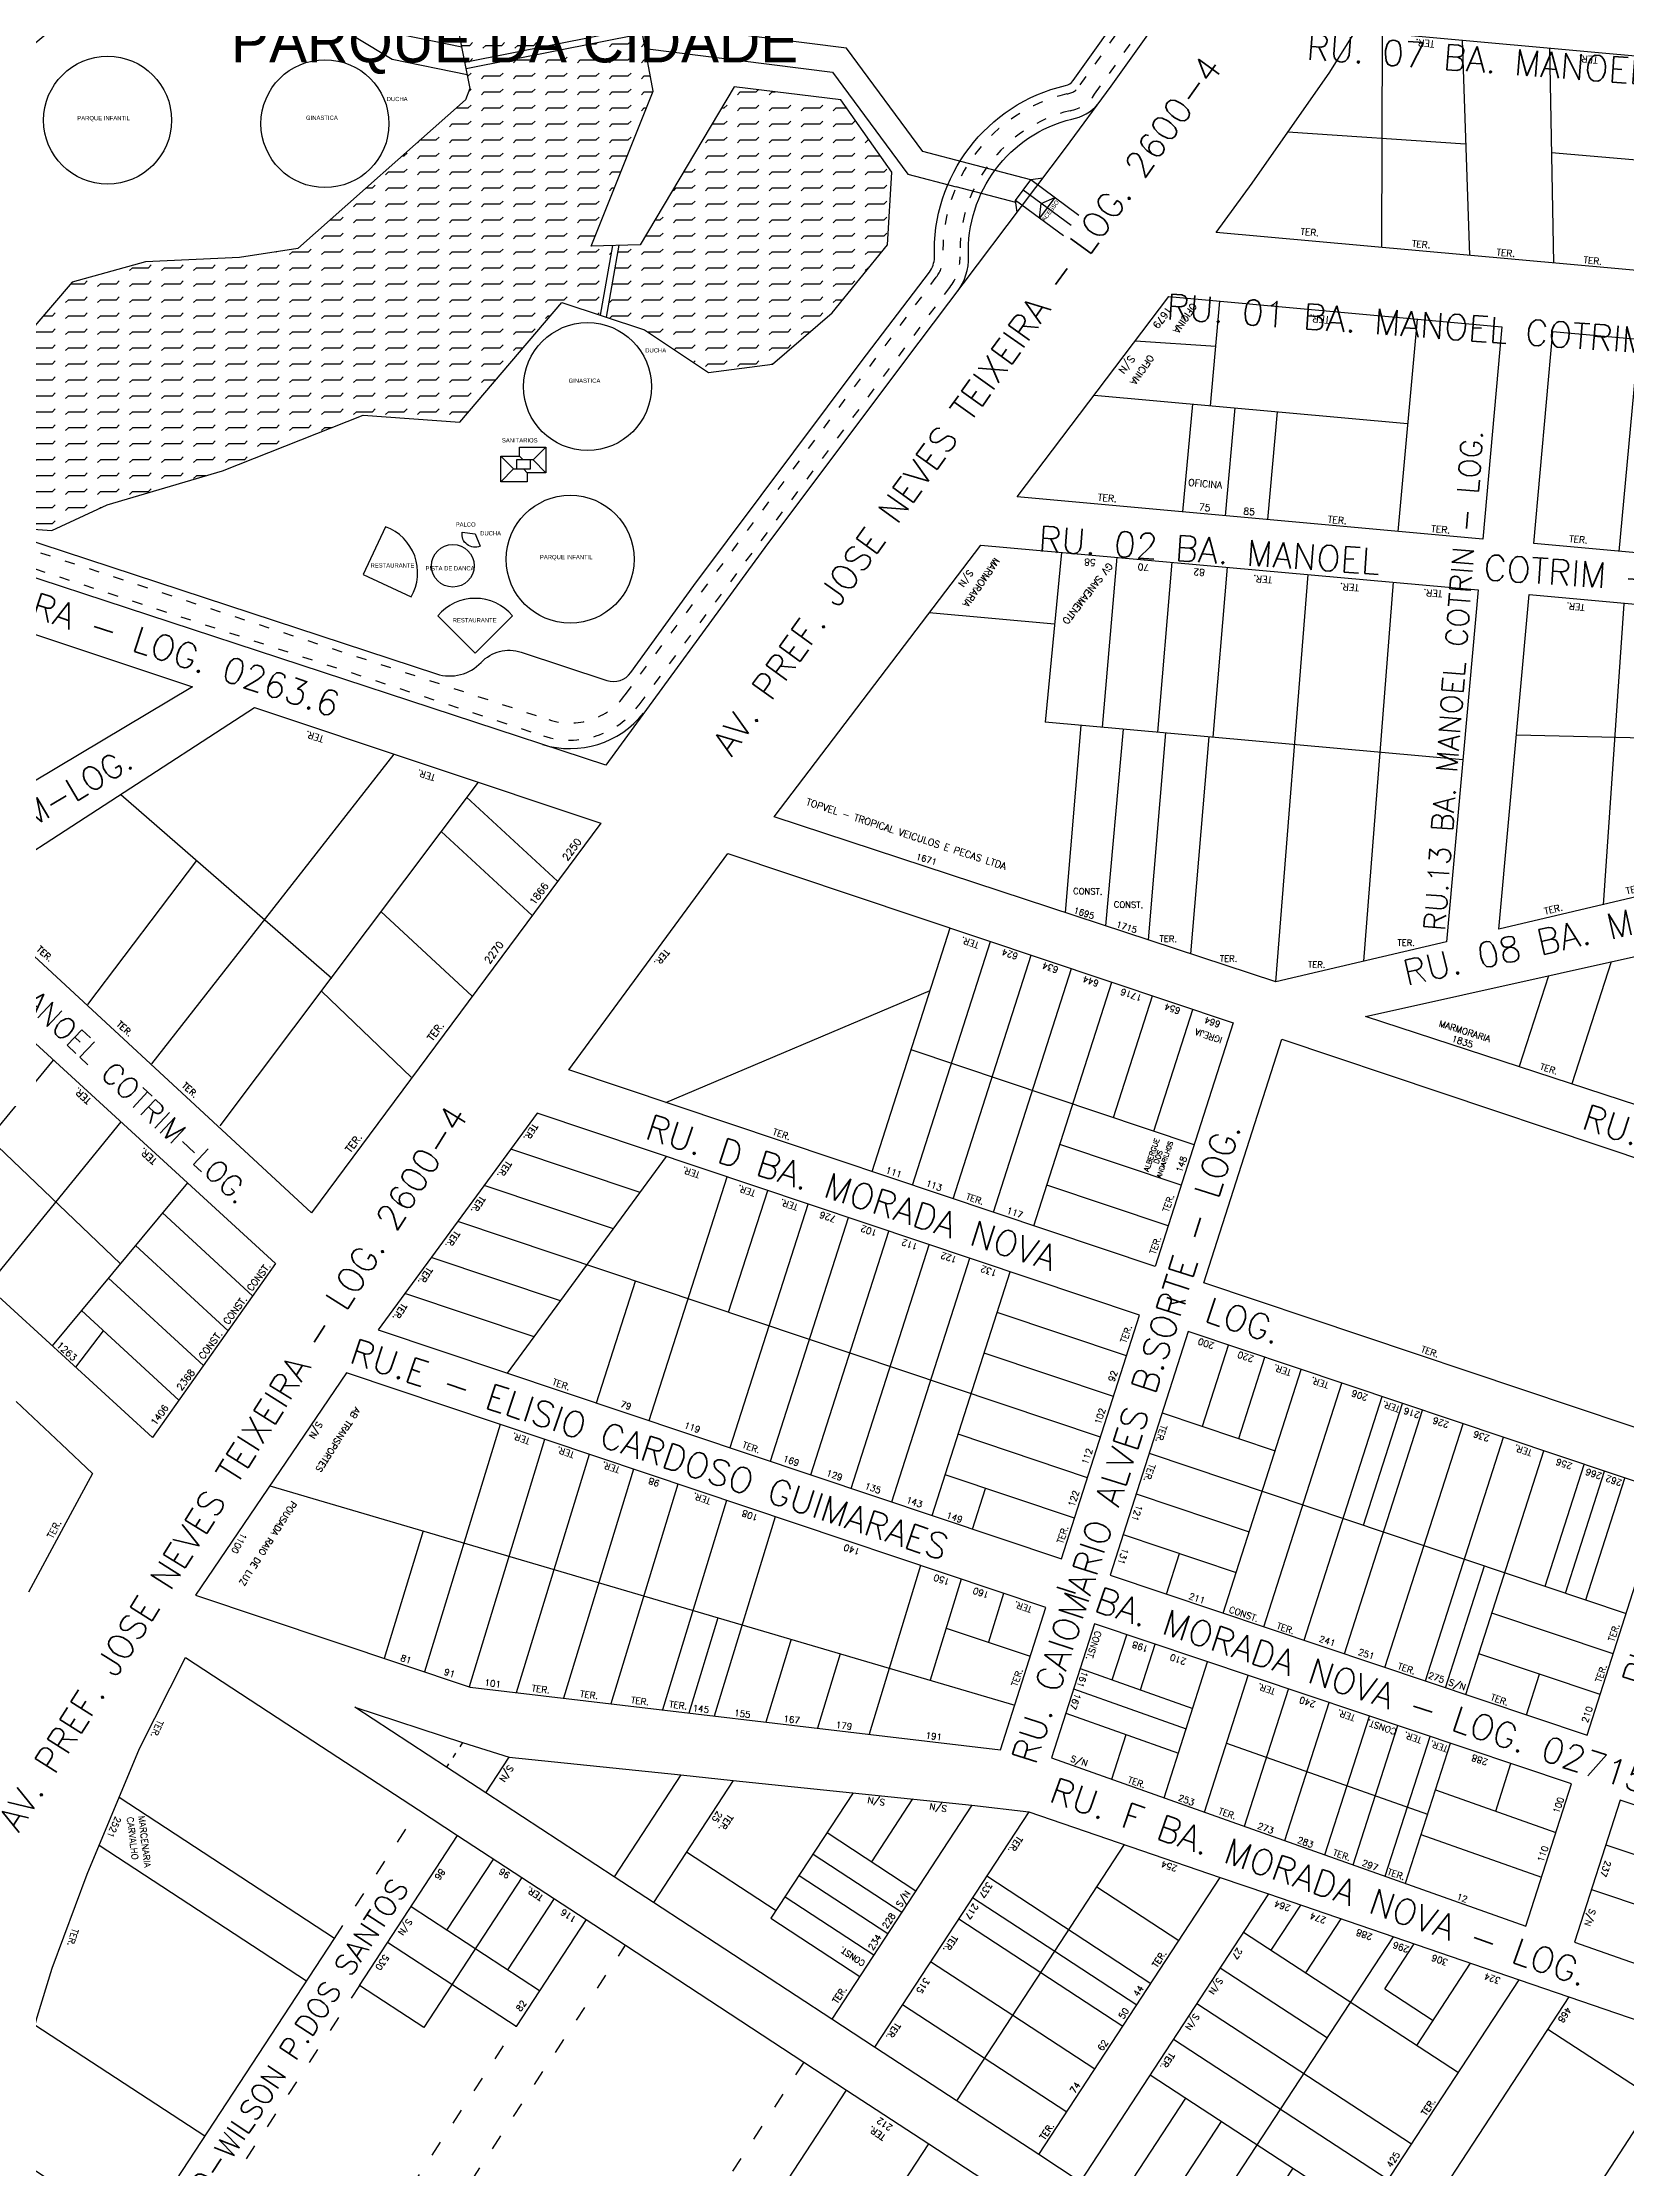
# Model space of a CAD drawing. Extents: x 714896 to 749292, y 8417558 to 8447149.
# Drawn here: x 741136.4 to 741508.1, y 8425762.7 to 8426261.6 of the extents above; entities that cross this region are included whole.
import ezdxf
from ezdxf.enums import TextEntityAlignment as Align

# ---------------------------------------------------------------- set-up
doc = ezdxf.new("R2010")
doc.units = 0
doc.header["$MEASUREMENT"] = 0
doc.linetypes.add('ACAD_ISO03W100', pattern=[30, 12, -18])
for name, color, linetype in [('LOTE', 7, 'CONTINUOUS'), ('NUM-PORTA', 7, 'CONTINUOUS'), ('QUADRA', 6, 'CONTINUOUS'), ('REFERENCIA', 7, 'CONTINUOUS'), ('TEXTO', 7, 'CONTINUOUS'), ('TEXTODERUA', 3, 'CONTINUOUS')]:
    doc.layers.add(name, color=color, linetype=linetype)
doc.styles.add('ROMANS', font='ROMANS.SHX', dxfattribs={"height": 1.5})

msp = doc.modelspace()

# ---------------------------------------------------------------- hatches: boundary and pattern name
at = {"layer": 'REFERENCIA'}
h = msp.add_hatch(dxfattribs=at)
h.set_pattern_fill('FLEX', color=4, scale=15, style=0)
h.set_pattern_definition([(0, (741225.3308, 8426253.4105), (0, 3.75), [3.75, -3.75]), (45, (741229.0808, 8426253.4105), (2e-16, 3.75), [0.9375, -3.4283, 0.9375, -5.3033])])
h.paths.add_polyline_path([(741324.36, 8426344.82), (741341.59, 8426365.16), (741359.59, 8426378.16), (741382.39, 8426390.35), (741408.59, 8426399.16), (741437.59, 8426415.16), (741449.79, 8426423.03), (741445.59, 8426428.16), (741420.59, 8426423.16), (741413.28, 8426422.82), (741398.59, 8426422.16), (741371.26, 8426410.32), (741347.59, 8426394.16), (741337.59, 8426388.16), (741333.59, 8426381.16), (741317.48, 8426373.74), (741300.59, 8426359.16), (741283.59, 8426343.16), (741248.97, 8426321.64), (741235.59, 8426304.16), (741229.59, 8426286.16), (741235.44, 8426256.87), (741276.79, 8426265.13), (741274.59, 8426277.16), (741280.59, 8426297.16), (741298.59, 8426315.16), (741307.59, 8426333.16)])
edge = h.paths.add_edge_path(flags=16)
edge.add_spline(control_points=[(741272.2, 8426294.3), (741272.06, 8426293.74), (741271.71, 8426292.37), (741271.79, 8426289.96), (741273.78, 8426289.47), (741275.44, 8426289.89), (741275.74, 8426291.57), (741275.48, 8426292.97), (741275.72, 8426294.36), (741274.91, 8426295.03), (741273.93, 8426295.08), (741272.68, 8426295.27), (741272.3, 8426294.5), (741272.2, 8426294.3)], knot_values=[0, 0, 0, 0, 1.798503, 4.400336, 5.702947, 7.429406, 8.822383, 10.226846, 11.898987, 12.511982, 13.094569, 14.863575, 15.516089, 15.516089, 15.516089, 15.516089], degree=3, periodic=0)
h.paths.add_polyline_path([(741266.55, 8426292.73), (741271.01, 8426292.73), (741271.01, 8426294.23), (741266.55, 8426294.23)], flags=24)
h = msp.add_hatch(dxfattribs=at)
h.set_pattern_fill('FLEX', color=4, scale=15, style=0)
h.paths.add_polyline_path([(741258.17, 8426200.59), (741267.16, 8426197.61), (741270.05, 8426213.98), (741265.05, 8426213.85), (741279.59, 8426250.16), (741277.09, 8426263.66), (741235.73, 8426255.4), (741236.64, 8426250.83), (741235.59, 8426248.16), (741196.27, 8426213.31), (741182.59, 8426211.16), (741160.59, 8426210.16), (741143.33, 8426205.36), (741134.59, 8426195.16), (741127.59, 8426182.16), (741115.39, 8426174.14), (741113.44, 8426169.44), (741113.12, 8426168.67), (741109.59, 8426160.16), (741114.58, 8426152.85), (741118.36, 8426157.35), (741124.66, 8426157.94), (741129.43, 8426153.78), (741129.81, 8426147.76), (741138.59, 8426147.16), (741151.59, 8426153.16), (741178.59, 8426161.16), (741211.59, 8426174.16), (741234.23, 8426172.51)])
h = msp.add_hatch(dxfattribs=at)
h.set_pattern_fill('FLEX', color=4, scale=15, style=0)
h.paths.add_polyline_path([(741335.59, 8426231.16), (741323.59, 8426248.16), (741298.59, 8426251.16), (741276.59, 8426214.16), (741271.58, 8426214.02), (741268.6, 8426197.13), (741277.59, 8426194.16), (741292.59, 8426184.16), (741307.59, 8426186.16), (741321.59, 8426198.16), (741334.59, 8426214.16)])

# ---------------------------------------------------------------- linework, layer by layer
at = {"layer": 'LOTE', "color": 7, "linetype": 'CONTINUOUS'}
for p, q in [((741276.79, 8426265.13, 513.29), (741235.44, 8426256.87, 513.29)), ((741277.09, 8426263.66, 513.29), (741235.73, 8426255.4, 513.29)), ((741368.15, 8426229.38), (741353.57, 8426233.19)), ((741364.64, 8426224.09), (741350.67, 8426227.75)), ((741270.05, 8426213.98, 513.29), (741267.16, 8426197.61, 513.29)), ((741271.58, 8426214.02, 513.29), (741268.6, 8426197.13, 513.29)), ((741481.79, 8425728.91, 525.73), (741523.59, 8425793.17, 525.73)), ((741489.43, 8425795.66, 525.73), (741539.63, 8425762.81, 525.73))]:
    msp.add_line(p, q, dxfattribs=at)
at = {"layer": 'LOTE', "color": 7}
for p, q in [((741458.72, 8426196.72), (741454.21, 8426146.93)), ((741392.7, 8426191.62), (741411.54, 8426190.35)), ((741510.63, 8426192.03), (741506.01, 8426142.24)), ((741383.04, 8426178.86), (741456.5, 8426172.22)), ((741254.46, 8426166.68, 42.07), (741251.46, 8426163.68, 42.07)), ((741243.89, 8426164.58, 42.07), (741246.89, 8426161.58, 42.07)), ((741243.89, 8426158.58, 42.07), (741246.89, 8426161.58, 42.07)), ((741246.89, 8426161.58, 42.07), (741247.6, 8426161.58, 42.07)), ((741248.27, 8426164.58, 42.07), (741249.07, 8426163.78, 42.07)), ((741250.07, 8426160.68, 42.07), (741249.27, 8426161.48, 42.07)), ((741251.46, 8426163.68, 42.07), (741250.74, 8426163.68, 42.07)), ((741254.46, 8426160.68, 42.07), (741251.46, 8426163.68, 42.07)), ((741375.34, 8426142.01), (741371.55, 8426102.19)), ((741388.29, 8426140.84), (741384.92, 8426100.98)), ((741401.24, 8426139.67), (741397.87, 8426099.81)), ((741414.18, 8426138.5), (741410.82, 8426098.64)), ((741425.58, 8426041.26), (741433.22, 8426136.78)), ((741453.13, 8426134.98), (741446.13, 8426046.11)), ((741507.23, 8426129.93, 534.24), (741502.34, 8426059.35, 530.25)), ((741379.89, 8426101.43), (741376.18, 8426057.51)), ((741389.81, 8426100.54), (741385.68, 8426054.38)), ((741399.75, 8426099.64), (741395.65, 8426051.1)), ((741409.93, 8426098.72), (741405.63, 8426047.82)), ((741545.36, 8426097.64, 524.48), (741482.03, 8426099.16, 529.86)), ((741162.08, 8426022.07, 519.49), (741218.89, 8426094.67, 517.29)), ((741238.56, 8426088.1, 517.29), (741178, 8426007.49, 519.49)), ((741154.74, 8426085.24, 519.49), (741204.23, 8426042.17, 513.53)), ((741235.84, 8426084.58), (741257.16, 8426064.85)), ((741229.88, 8426076.55), (741251.2, 8426056.82)), ((741172.54, 8426069.75, 517.12), (741146.94, 8426035.94, 519.49)), ((741215.75, 8426057.74, 503.29), (741237.17, 8426037.91, 503.29)), ((741083.59, 8426043.03, 520.45), (741154.69, 8425975.17, 519.95)), ((741201.89, 8426039.02, 513.62), (741222.86, 8426018.94, 503.39)), ((741138.94, 8426022.94, 518.41), (741107.33, 8425984.61, 520.68)), ((741154.74, 8426008.46, 518.41), (741123.39, 8425969.9, 520.68)), ((741170.4, 8425994.12, 518.41), (741138.7, 8425955.88, 520.68)), ((741164.57, 8425987.09, 520.35), (741185.69, 8425967.61, 520.68)), ((741158.23, 8425979.44, 520.34), (741179.92, 8425959.45, 520.68)), ((741151.9, 8425971.8, 520.33), (741174.14, 8425951.29, 520.68)), ((741145.56, 8425964.15, 520.33), (741168.37, 8425943.12, 520.68)), ((741150.66, 8425959.39, 520.34), (741144.18, 8425950.86, 520.68))]:
    msp.add_line(p, q, dxfattribs=at)
at = {"layer": 'LOTE', "color": 7, "linetype": 'ACAD_ISO03W100', "ltscale": 0.1}
msp.add_line((741234.91, 8425862.89, 521.09), (741231.13, 8425857.1, 520.71), dxfattribs=at)
at = {"layer": 'LOTE', "color": 7, "linetype": 'CONTINUOUS'}
for points in [[(741234.72, 8426260.46), (741234.72, 8426260.46), (741220.62, 8426263.35), (741195.4, 8426278.65), (741178.06, 8426285.54)], [(741173.1, 8426281.06), (741173.1, 8426281.06), (741192.72, 8426273.26), (741218.4, 8426257.68), (741236, 8426254.08)], [(741353.57, 8426233.19), (741353.57, 8426233.19), (741342.87, 8426236), (741324.94, 8426260.27), (741276.59, 8426266.37)], [(741277.73, 8426260.17), (741277.73, 8426260.17), (741321.64, 8426254.64), (741339.3, 8426230.73), (741350.67, 8426227.75)]]:
    msp.add_lwpolyline(points, dxfattribs=at)
at = {"layer": 'LOTE', "color": 7, "linetype": 'ACAD_ISO03W100', "ltscale": 0.2}
for points in [[(741142.62, 8426275.9), (741043.98, 8426193.07, 0.587874), (741049.16, 8426166.21), (741253.86, 8426098.98, 0.325914), (741276.29, 8426106.23), (741349.14, 8426204.11, 0.176747), (741351.57, 8426211.31, -0.357671), (741377.38, 8426245.6, 0.219882), (741383.1, 8426249.45), (741396.43, 8426268.14)], [(741145.2, 8426272.84), (741046.55, 8426190.01, 0.587874), (741050.41, 8426170.01), (741255.11, 8426102.78, 0.326306), (741273.06, 8426108.6), (741345.98, 8426206.56, 0.178188), (741347.57, 8426211.18, -0.358816), (741376.62, 8426249.53, 0.235599), (741379.75, 8426251.63)]]:
    msp.add_lwpolyline(points, format="xyb", dxfattribs=at)
at = {"layer": 'LOTE', "color": 7, "linetype": 'CONTINUOUS'}
for points in [[(741146.49, 8426271.31), (741037.3, 8426179.63, 0.587874), (741037.96, 8426176.2), (741228.83, 8426113.51, 0.291942), (741239.26, 8426116.19, -0.291938), (741248.64, 8426118.59), (741268.75, 8426111.98, 0.326306), (741274.36, 8426113.8), (741289.12, 8426134.2), (741328.37, 8426186.72), (741344.38, 8426207.76, 0.153936), (741345.57, 8426211.17, -0.358452), (741376.27, 8426251.51, 0.255942), (741378.05, 8426252.69), (741391.55, 8426271.62)], [(741350.97, 8426203.21, 0.168476), (741353.56, 8426211.38, -0.357149), (741377.78, 8426243.64, 0.177806), (741383.9, 8426247.14, 0.177806)], [(741253.69, 8426096.93, 0.307959), (741277.33, 8426104.3)]]:
    msp.add_lwpolyline(points, format="xyb", dxfattribs=at)
at = {"layer": 'LOTE', "color": 7, "linetype": 'ACAD_ISO03W100', "ltscale": 0.2}
msp.add_lwpolyline([(741379.75, 8426251.63), (741393.18, 8426270.46)], dxfattribs=at)
at = {"layer": 'LOTE', "color": 7}
for points in [[(741450.56, 8426263.82), (741450.4, 8426213.55)], [(741469.27, 8426262.13), (741471.01, 8426211.69)], [(741489.82, 8426260.27), (741490.74, 8426209.91)], [(741470.11, 8426237.74), (741428.45, 8426240.59)], [(741511.1, 8426233.88), (741490.27, 8426235.7)]]:
    msp.add_lwpolyline(points, dxfattribs=at)
at = {"layer": 'LOTE', "color": 7, "flags": 128}
for points in [[(741410.28, 8426176.39), (741412.49, 8426200.9)], [(741403.83, 8426151.48), (741406.12, 8426176.77)], [(741413.79, 8426150.58), (741416.07, 8426175.87)], [(741423.75, 8426149.68), (741426.03, 8426174.97)], [(741373.74, 8426125.14), (741344.32, 8426127.79)], [(741469.45, 8426093.34), (741371.55, 8426102.19)]]:
    msp.add_lwpolyline(points, dxfattribs=at)
at = {"layer": 'LOTE', "color": 7, "elevation": 42.07}
for points in [[(741248.27, 8426164.58), (741248.27, 8426166.68), (741254.46, 8426166.68), (741254.46, 8426160.68), (741250.07, 8426160.68), (741250.07, 8426158.58), (741243.89, 8426158.58), (741243.89, 8426164.58)], [(741250.74, 8426163.78), (741250.74, 8426161.48), (741247.6, 8426161.48), (741247.6, 8426163.78)]]:
    msp.add_lwpolyline(points, close=True, dxfattribs=at)
at = {"layer": 'LOTE', "color": 7}
for points in [[(741216.86, 8426148), (741211.62, 8426136.78), (741222.83, 8426131.55, 0.466558)], [(741234.82, 8426146.74), (741237.88, 8426146.32), (741239.04, 8426143.46, -0.593434)], [(741229.11, 8426127.14), (741237.86, 8426118.39), (741246.62, 8426127.13, 0.466558)]]:
    msp.add_lwpolyline(points, format="xyb", close=True, dxfattribs=at)
at = {"layer": 'LOTE', "color": 7, "linetype": 'CONTINUOUS', "flags": 128}
for points in [[(741330.96, 8425996.77), (741349.26, 8426053.91)], [(741340.44, 8425993.59), (741358.74, 8426050.73)], [(741349.92, 8425990.41), (741368.22, 8426047.55)], [(741504.21, 8426045.99), (741495.04, 8426017.35)], [(741359.4, 8425987.23), (741377.7, 8426044.37)], [(741368.88, 8425984.05), (741387.18, 8426041.19)], [(741489.51, 8426042.71), (741482.68, 8426021.39)], [(741282.61, 8426012.99), (741344.55, 8426039.21)], [(741387.51, 8426009.44), (741396.66, 8426038.01)], [(741396.99, 8426006.25), (741406.14, 8426034.82)], [(741406.47, 8426003.07), (741340.11, 8426025.34)], [(741276.53, 8425991.83), (741246.19, 8426002.01)], [(741403.42, 8425993.55), (741374.98, 8426003.09)], [(741245.47, 8425949.51), (741282.74, 8426000.29)], [(741270.32, 8425983.37), (741239.98, 8425993.54)], [(741278.66, 8425938.38), (741296.96, 8425995.52)], [(741297.3, 8425963.76), (741306.46, 8425992.33)], [(741400.37, 8425984.03), (741371.93, 8425993.57)], [(741297.62, 8425932.02), (741315.92, 8425989.16)], [(741307.1, 8425928.84), (741325.4, 8425985.98)], [(741384.51, 8425934.5), (741233.77, 8425985.08)], [(741316.58, 8425925.66), (741334.88, 8425982.8)], [(741257.89, 8425966.44), (741227.56, 8425976.62)], [(741326.06, 8425922.47), (741344.36, 8425979.62)], [(741335.54, 8425919.29), (741353.84, 8425976.43)], [(741266.33, 8425942.51), (741275.48, 8425971.08)], [(741345.02, 8425916.11), (741363.32, 8425973.25)], [(741251.68, 8425957.98), (741221.35, 8425968.16)], [(741390.61, 8425953.55), (741360.27, 8425963.73)], [(741408.42, 8425937.03), (741414.52, 8425956.08)], [(741387.56, 8425944.03), (741357.22, 8425954.21)], [(741416.95, 8425934.17), (741423.05, 8425953.21)], [(741413.28, 8425893.21), (741431.58, 8425950.35)], [(741422.76, 8425890.03), (741441.06, 8425947.17)], [(741432.24, 8425886.85), (741450.55, 8425943.99)], [(741446.13, 8425913.83), (741455.29, 8425942.4)], [(741243.71, 8425937.45), (741226, 8425879.42)], [(741398.94, 8425940.21), (741425.48, 8425931.3)], [(741441.72, 8425883.67), (741460.03, 8425940.81)], [(741451.2, 8425880.49), (741469.51, 8425937.63)], [(741254.14, 8425933.95), (741236.43, 8425875.92)], [(741381.46, 8425924.98), (741351.12, 8425935.16)], [(741460.68, 8425877.31), (741478.99, 8425934.45)], [(741470.16, 8425874.12), (741488.47, 8425931.26)], [(741264.57, 8425930.45), (741247.51, 8425874.55)], [(741274.99, 8425926.95), (741258.61, 8425873.24)], [(741395.89, 8425930.69), (741507.76, 8425893.15)], [(741488.8, 8425899.51), (741497.95, 8425928.08)], [(741493.54, 8425897.92), (741502.69, 8425926.49)], [(741189.7, 8425923.09), (741364.38, 8425871.65)], [(741285.42, 8425923.45), (741269.7, 8425871.94)], [(741378.41, 8425915.46), (741348.07, 8425925.64)], [(741354.5, 8425912.93), (741357.55, 8425922.46)], [(741392.84, 8425921.16), (741419.38, 8425912.26)], [(741498.28, 8425896.33), (741507.43, 8425924.9)], [(741296.8, 8425919.63), (741281.81, 8425870.51)], [(741225.64, 8425912.5), (741216.52, 8425882.6)], [(741308.18, 8425915.82), (741293.91, 8425869.08)], [(741389.79, 8425911.64), (741416.33, 8425902.73)], [(741400.01, 8425897.66), (741403.06, 8425907.19)], [(741342.31, 8425904.37), (741330.23, 8425864.8)], [(741351.79, 8425901.18), (741344.56, 8425877.49)], [(741465.42, 8425875.71), (741474.58, 8425904.28)], [(741361.74, 8425897.84), (741358.24, 8425886.36)], [(741294.78, 8425892.14), (741287.96, 8425869.78)], [(741504.71, 8425883.63), (741476.27, 8425893.17)], [(741311.95, 8425887.09), (741306.02, 8425867.66)], [(741348.28, 8425889.7), (741368.04, 8425883.08)], [(741387.26, 8425877.54), (741390.66, 8425888.14)], [(741323.46, 8425883.7), (741318.13, 8425866.23)], [(741393.86, 8425875.2), (741397.3, 8425885.92)], [(741399.44, 8425849.89), (741409.62, 8425881.78)], [(741501.66, 8425874.1), (741473.22, 8425883.65)], [(741379.72, 8425880.21), (741406.13, 8425870.85)], [(741408.87, 8425846.55), (741419.13, 8425878.59)], [(741484.39, 8425869.35), (741487.44, 8425878.88)], [(741378.19, 8425875.45), (741404.61, 8425866.09)], [(741418.29, 8425843.21), (741428.61, 8425875.41)], [(741427.72, 8425839.87), (741438.09, 8425872.23)], [(741364.07, 8425870.7), (741364.08, 8425870.69)], [(741376.36, 8425869.74), (741402.8, 8425860.37)], [(741437.14, 8425836.53), (741447.57, 8425869.05)], [(741443.74, 8425834.19), (741454.21, 8425866.82)], [(741387.15, 8425854.25), (741390.5, 8425864.72)], [(741414.05, 8425862.74), (741461.19, 8425846.03)], [(741451.28, 8425831.51), (741461.79, 8425864.28)], [(741455.99, 8425829.84), (741466.53, 8425862.69)], [(741477.16, 8425846.73), (741480.75, 8425857.91)], [(741463.02, 8425851.74), (741491.29, 8425841.72)], [(741459.65, 8425841.27), (741487.93, 8425831.25)], [(741502.97, 8425838.86), (741531.45, 8425829.3)], [(741499.61, 8425828.38), (741528.1, 8425818.83)]]:
    msp.add_lwpolyline(points, dxfattribs=at)
at = {"layer": 'LOTE', "color": 7, "ltscale": 0.3, "flags": 128}
for points, elevation in [([(741240.33, 8425851.08), (741245.8, 8425859.45)], 525.73), ([(741286.08, 8425855.27), (741270.45, 8425831.37)], 525.73), ([(741298.39, 8425853.99), (741279.66, 8425825.34)], 523.3)]:
    msp.add_lwpolyline(points, dxfattribs=dict(at, elevation=elevation))
at = {"layer": 'LOTE', "color": 7, "linetype": 'CONTINUOUS', "flags": 128}
for points, elevation in [([(741204.85, 8425816.93), (741154.38, 8425849.97)], 525.73), ([(741326.48, 8425851.07), (741307.23, 8425821.64)], 523.3), ([(741354.33, 8425848.18), (741321.49, 8425797.96)], 523.3), ([(741340.41, 8425849.62), (741330.78, 8425834.91)], 523.3), ([(741367.66, 8425846.63), (741331.53, 8425791.39)], 524.17), ([(741320.37, 8425841.72), (741341.2, 8425828.09)], 523.3), ([(741198.29, 8425806.89), (741149.68, 8425838.7)], 525.73), ([(741210.77, 8425805.89), (741233.76, 8425841.04)], 523.93), ([(741287.44, 8425837.25), (741308.45, 8425823.5)], 523.3), ([(741317.09, 8425836.7), (741337.91, 8425823.07)], 523.3), ([(741373.77, 8425813.95), (741390.11, 8425838.93)], 524.17), ([(741242.13, 8425835.56), (741231.18, 8425818.82)], 523.93), ([(741313.8, 8425831.68), (741334.63, 8425818.05)], 523.3), ([(741357.81, 8425831.56), (741396.3, 8425806.37)], 524.17), ([(741370.02, 8425766.2), (741412.56, 8425831.23)], 524.17), ([(741248.82, 8425831.18), (741225.84, 8425796.03)], 523.93), ([(741256.35, 8425826.25), (741245.41, 8425809.51)], 523.93), ([(741310.52, 8425826.66), (741331.35, 8425813.03)], 523.3), ([(741354.52, 8425826.54), (741373.77, 8425813.95)], 524.17), ([(741423.9, 8425827.35), (741379.75, 8425759.84)], 525.73), ([(741383.62, 8425829.01), (741402.86, 8425816.41)], 524.17), ([(741252.94, 8425804.59), (741222.82, 8425824.3)], 523.93), ([(741263.89, 8425821.32), (741247.47, 8425796.22)], 523.93), ([(741307.23, 8425821.64), (741328.06, 8425808)], 523.3), ([(741351.24, 8425821.52), (741370.48, 8425808.92)], 524.17), ([(741424.55, 8425814.18), (741431.47, 8425824.75)], 525.73), ([(741432.66, 8425808.87), (741440.92, 8425821.51)], 525.73), ([(741158.88, 8425746.63), (741204.85, 8425816.93)], 525.73), ([(741404.85, 8425743.41), (741453.18, 8425817.31)], 525.73), ([(741418.06, 8425818.42), (741468.41, 8425785.47)], 525.73), ([(741247.47, 8425796.22), (741217.34, 8425815.93)], 523.93), ([(741344.67, 8425811.48), (741363.92, 8425798.88)], 524.17), ([(741350.78, 8425778.8), (741373.77, 8425813.95)], 524.17), ([(741373.77, 8425813.95), (741393.01, 8425801.35)], 524.17), ([(741451.17, 8425805.12), (741458.05, 8425815.64)], 525.73), ([(741370.48, 8425808.92), (741389.73, 8425796.33)], 524.17), ([(741412.59, 8425810.05), (741437.69, 8425793.62)], 525.73), ([(741430.09, 8425726.89), (741482.64, 8425807.21)], 525.73), ([(741458.69, 8425791.83), (741471.29, 8425811.1)], 525.73), ([(741225.84, 8425796.03), (741210.77, 8425805.89)], 523.93), ([(741338.1, 8425801.43), (741376.59, 8425776.24)], 524.17), ([(741407.11, 8425801.68), (741457.46, 8425768.73)], 525.73), ([(741494.35, 8425803.19), (741440.13, 8425720.32)], 525.73), ([(741451.17, 8425805.12), (741462.52, 8425797.69)], 525.73), ([(741174.5, 8425770.52), (741134.65, 8425796.6)], 525.73), ([(741363.92, 8425798.88), (741383.16, 8425786.29)], 524.17), ([(741401.64, 8425793.31), (741451.99, 8425760.36)], 525.73), ([(741396.17, 8425784.94), (741446.51, 8425751.99)], 525.73), ([(741388.11, 8425754.36), (741404.53, 8425779.47)], 525.73), ([(741396.48, 8425748.89), (741412.9, 8425773.99)], 525.73), ([(741278.53, 8425668.32), (741344.21, 8425768.75)], 525.45), ([(741413.22, 8425737.93), (741429.64, 8425763.04)], 525.73)]:
    msp.add_lwpolyline(points, dxfattribs=dict(at, elevation=elevation))
at = {"layer": 'LOTE', "color": 7, "linetype": 'ACAD_ISO03W100', "ltscale": 0.3, "flags": 128}
for points, elevation in [([(741204.85, 8425816.93), (741224.56, 8425847.06)], 525.73), ([(741207.41, 8425714.87), (741273.09, 8425815.3)], 523.79), ([(741210.77, 8425805.89), (741168.08, 8425740.61)], 523.93), ([(741198.2, 8425720.89), (741247.47, 8425796.22)], 523.93), ([(741314.93, 8425787.92), (741263.48, 8425709.25)], 523.79)]:
    msp.add_lwpolyline(points, dxfattribs=dict(at, elevation=elevation))
at = {"layer": 'LOTE', "color": 7, "linetype": 'CONTINUOUS', "elevation": 525.45}
msp.add_lwpolyline([(741259.29, 8425680.92), (741324.97, 8425781.35)], dxfattribs=at)
at = {"layer": 'LOTE', "color": 7}
for centre in [(741151.67, 8426243.36), (741202.64, 8426242.55)]:
    msp.add_circle(centre, 15, dxfattribs=at)
at = {"layer": 'LOTE', "color": 7, "linetype": 'CONTINUOUS'}
for centre, radius in [((741264.21, 8426180.89), 15), ((741260.15, 8426140.39), 15), ((741232.64, 8426138.86), 5)]:
    msp.add_circle(centre, radius, dxfattribs=at)
at = {"layer": 'QUADRA'}
msp.add_lwpolyline([(741268.5, 8426092.07), (741018.4, 8426174.21), (741155.52, 8426289.34), (741178.87, 8426308.95), (741200.93, 8426327.46), (741285.38, 8426385.31), (741332.78, 8426417.78), (741437.03, 8426481.23), (741469.98, 8426501.29), (741476.85, 8426492.1), (741468.7, 8426439.18), (741464.87, 8426419.92), (741456.63, 8426386.5), (741442.14, 8426345.6), (741429.71, 8426319.91), (741423.16, 8426306.38), (741405.55, 8426277.47), (741386.92, 8426251.35), (741376.21, 8426236.83), (741341.92, 8426191.32), (741306.44, 8426144.01), (741268.5, 8426092.07)], close=True, dxfattribs=at)
at = {"layer": 'QUADRA', "color": 6, "linetype": 'CONTINUOUS'}
for points in [[(741611.54, 8426198.99), (741411.6, 8426217.06), (741420.04, 8426228.57), (741438.27, 8426254.63), (741444.39, 8426264.37), (741616.05, 8426248.86), (741611.54, 8426198.99)], [(741049.48, 8426037.6), (741126.05, 8426125.66), (741171.58, 8426110.46), (741049.48, 8426037.6)], [(741259.85, 8426020.63), (741297.12, 8426071.41), (741415.62, 8426031.64), (741397.32, 8425974.5), (741259.85, 8426020.63)], [(741446.67, 8426033.16), (741560.75, 8426058.59), (741542.57, 8426001.82), (741446.67, 8426033.16)], [(741427, 8426027.83), (741538.87, 8425990.29), (741520.57, 8425933.15), (741408.7, 8425970.69), (741427, 8426027.83)], [(741393.66, 8425963.07), (741252.4, 8426010.47), (741215.14, 8425959.69), (741375.36, 8425905.93), (741393.66, 8425963.07)], [(741516.91, 8425921.72), (741405.04, 8425959.26), (741386.74, 8425902.12), (741498.61, 8425864.58), (741516.91, 8425921.72)], [(741371.7, 8425894.5), (741207.68, 8425949.54), (741172.26, 8425897.45), (741236.73, 8425875.82), (741361.02, 8425861.17), (741371.7, 8425894.5)], [(741494.95, 8425853.15), (741383.07, 8425890.69), (741373.01, 8425859.26), (741484.27, 8425819.82), (741494.95, 8425853.15)], [(741639.06, 8425804.8), (741506.32, 8425849.33), (741495.65, 8425816), (741627.78, 8425769.56), (741639.06, 8425804.8)]]:
    msp.add_lwpolyline(points, close=True, dxfattribs=at)
at = {"layer": 'QUADRA', "color": 6}
for points in [[(741364.99, 8426154.99), (741400.54, 8426201.98), (741478.63, 8426194.92), (741474.13, 8426145.13), (741364.99, 8426154.99)], [(741490.59, 8426193.84), (741610.1, 8426183.04), (741605.6, 8426133.24), (741486.08, 8426144.05), (741490.59, 8426193.84)], [(741465.6, 8426050.69), (741425.58, 8426041.26), (741307.95, 8426079.94), (741356.42, 8426143.72), (741473.05, 8426133.18), (741465.6, 8426050.69)], [(741485, 8426132.09), (741604.52, 8426121.29), (741601.02, 8426082.61), (741477.91, 8426053.59), (741485, 8426132.09)], [(741267.3, 8426078.51), (741199.45, 8425987.08), (741118.65, 8426061.85), (741186.15, 8426105.61), (741267.3, 8426078.51)], [(741104.66, 8426054.32), (741191.05, 8425975.19), (741162.18, 8425934.37), (741058.32, 8426029.5), (741104.66, 8426054.32)]]:
    msp.add_lwpolyline(points, close=True, dxfattribs=at)
at = {"layer": 'QUADRA', "color": 6, "linetype": 'CONTINUOUS', "elevation": 511.7}
msp.add_lwpolyline([(741130.26, 8425942.85), (741140.87, 8425932.84), (741148.14, 8425925.97), (741141.35, 8425913.4), (741133.13, 8425898.16)], dxfattribs=at)
at = {"layer": 'QUADRA', "linetype": 'CONTINUOUS', "elevation": 525.73}
msp.add_lwpolyline([(741126.74, 8425767.66), (741135.16, 8425798.47), (741138.66, 8425809.9), (741146.89, 8425832.02), (741159.18, 8425861.47), (741169.93, 8425882.81), (741198.01, 8425864.44), (741224.56, 8425847.06), (741233.76, 8425841.04), (741263.89, 8425821.32), (741273.09, 8425815.3), (741314.93, 8425787.92), (741324.97, 8425781.35), (741344.21, 8425768.75), (741363.46, 8425756.16), (741373.18, 8425749.79), (741423.52, 8425716.85), (741433.56, 8425710.28), (741483.76, 8425677.42), (741467.34, 8425652.32), (741454.33, 8425632.44), (741418.06, 8425577.01)], close=True, dxfattribs=at)
msp.add_lwpolyline([(741379.75, 8425759.84), (741370.02, 8425766.2), (741331.53, 8425791.39), (741321.49, 8425797.96), (741279.66, 8425825.34), (741270.45, 8425831.37), (741240.33, 8425851.08), (741231.13, 8425857.1), (741209.68, 8425871.14), (741234.91, 8425862.89), (741245.8, 8425859.45), (741286.08, 8425855.27), (741298.39, 8425853.99), (741354.33, 8425848.18), (741367.66, 8425846.63), (741412.56, 8425831.23), (741423.9, 8425827.35), (741482.64, 8425807.21), (741494.35, 8425803.19), (741552.92, 8425783.11)], dxfattribs=at)
at = {"layer": 'REFERENCIA', "linetype": 'CONTINUOUS'}
for p, q in [((741364.57, 8426224.56), (741368.15, 8426229.38)), ((741377.61, 8426218.63), (741366.36, 8426226.97)), ((741370.94, 8426229.79), (741368.15, 8426229.38)), ((741379.39, 8426221.04), (741368.15, 8426229.38)), ((741364.99, 8426221.76), (741364.57, 8426224.56)), ((741375.82, 8426216.22), (741364.57, 8426224.56))]:
    msp.add_line(p, q, dxfattribs=at)
at = {"layer": 'REFERENCIA', "linetype": 'CONTINUOUS', "elevation": 513.29}
for points in [[(741229.59, 8426286.16), (741236.64, 8426250.83), (741235.59, 8426248.16), (741196.27, 8426213.31), (741182.59, 8426211.16), (741160.59, 8426210.16), (741143.33, 8426205.36), (741134.59, 8426195.16)], [(741129.81, 8426147.76), (741138.59, 8426147.16), (741151.59, 8426153.16), (741178.59, 8426161.16), (741211.59, 8426174.16), (741234.23, 8426172.51), (741258.17, 8426200.59), (741277.59, 8426194.16), (741292.59, 8426184.16), (741307.59, 8426186.16), (741321.59, 8426198.16), (741334.59, 8426214.16), (741335.59, 8426231.16), (741323.59, 8426248.16), (741298.59, 8426251.16), (741276.59, 8426214.16), (741265.05, 8426213.85), (741279.59, 8426250.16), (741274.59, 8426277.16)]]:
    msp.add_lwpolyline(points, dxfattribs=at)
at = {"layer": 'REFERENCIA', "linetype": 'CONTINUOUS'}
msp.add_lwpolyline([(741373.77, 8426225.21), (741370.2, 8426220.39), (741370.59, 8426223.83), (741373.77, 8426225.21)], dxfattribs=at)

# ---------------------------------------------------------------- texts
at = {"layer": 'NUM-PORTA', "style": 'ROMANS'}
for s, height, rotation, p in [('1679', 1.665, 233.4811, (741400.04, 8426199.85)), ('S/N', 1.665, 233.4811, (741391.37, 8426188.39)), ('75', 1.59, 354.9112, (741407.49, 8426151.87)), ('85', 1.59, 354.9112, (741417.93, 8426150.93)), ('58', 1.569, 175.8674, (741383.41, 8426140.35)), ('S/N', 1.553, 234.7235, (741353.54, 8426138.08)), ('70', 1.569, 175.8674, (741395.97, 8426139.21)), ('82', 1.569, 175.8674, (741409.04, 8426138.03)), ('1671', 1.448, 343.2145, (741341.1, 8426070.04)), ('1695', 1.448, 343.2145, (741378.06, 8426057.41)), ('1715', 1.448, 343.2145, (741388.07, 8426054.12)), ('1835', 1.5, 342.4395, (741466.7, 8426027.31)), ('111', 1.5, 341.1196, (741333.96, 8425996.5)), ('148', 1.5, 71.1196, (741403.58, 8425996.41)), ('200', 1.5, 161.1196, (741411.33, 8425956.51)), ('220', 1.5, 161.1196, (741420.6, 8425953.4)), ('2368', 1.594, 53.0344, (741168.99, 8425945.28, 520.68)), ('79', 1.5, 341.1196, (741271.77, 8425941.66)), ('119', 1.5, 341.1196, (741286.71, 8425936.65)), ('169', 1.5, 341.1196, (741309.9, 8425928.87)), ('129', 1.5, 341.1196, (741320.07, 8425925.46)), ('98', 1.5, 161.0928, (741281.24, 8425924.19)), ('135', 1.5, 341.1196, (741329.06, 8425922.44)), ('143', 1.5, 341.1196, (741338.81, 8425919.17)), ('211', 1.5, 341.1196, (741405.06, 8425896.59)), ('198', 1.5, 160.8058, (741395.89, 8425885.39)), ('210', 1.5, 160.8058, (741404.77, 8425882.41)), ('91', 1.5, 341.4146, (741230.39, 8425878.85)), ('101', 1.5, 352.8538, (741239.98, 8425876.21)), ('161', 1.5, 250.8058, (741380.19, 8425879.76)), ('167', 1.5, 250.8058, (741378.52, 8425874.54)), ('240', 1.5, 160.8058, (741435.1, 8425872.39)), ('210', 1.5, 71.1196, (741498.7, 8425867.39)), ('S/N', 1.5, 341.1952, (741377.3, 8425858.52)), ('288', 1.5, 160.8058, (741475.47, 8425858.84)), ('25', 1.5, 236.2577, (741294.7, 8425846.91, -795.77)), ('237', 1.5, 251.1196, (741502.87, 8425835.31)), ('S/N', 1.5, 56.2577, (741337.69, 8425824.07, -272.47)), ('337', 1.5, 236.2577, (741358.03, 8425830.31, -272.47)), ('228', 1.5, 56.2577, (741334.4, 8425819.05, -272.47)), ('217', 1.5, 236.2577, (741354.75, 8425825.29, -272.47)), ('S/N', 1.5, 251.1196, (741499.25, 8425823.99)), ('234', 1.5, 56.2577, (741331.12, 8425814.03, -272.47)), ('27', 1.5, 236.2577, (741416.63, 8425814.85, 253.26)), ('315', 1.5, 236.2577, (741343.34, 8425807.85, -272.47)), ('S/N', 1.5, 236.2577, (741412.06, 8425807.85, 253.26)), ('S/N', 1.5, 236.2577, (741406.58, 8425799.48, 253.26)), ('212', 1.5, 146.2577, (741335.89, 8425772.89, -272.47))]:
    msp.add_text(s, height=height, rotation=rotation, dxfattribs=at).set_placement(p)
at = {"layer": 'NUM-PORTA', "color": 7, "style": 'ROMANS'}
for s, height, rotation, p in [('2250', 1.682, 53.5819, (741259.49, 8426069.52)), ('1866', 1.682, 53.5819, (741251.78, 8426059.13)), ('2270', 1.688, 53.6845, (741241.23, 8426045.35)), ('624', 1.5, 161.1196, (741365.32, 8426047.85)), ('634', 1.5, 161.1196, (741374.79, 8426044.67)), ('644', 1.5, 161.1196, (741384.27, 8426041.49)), ('1716', 1.5, 161.1196, (741394.38, 8426038.08)), ('654', 1.5, 161.1196, (741403.41, 8426035.04)), ('664', 1.5, 161.1196, (741412.8, 8426031.89)), ('113', 1.5, 341.1196, (741343.39, 8425993.41)), ('726', 1.5, 161.1196, (741322.59, 8425986.21)), ('117', 1.5, 341.1196, (741362.35, 8425987.05)), ('102', 1.5, 161.1196, (741332.23, 8425982.98)), ('112', 1.5, 161.1196, (741341.82, 8425979.76)), ('122', 1.5, 161.1196, (741350.98, 8425976.68)), ('132', 1.5, 161.1196, (741360.35, 8425973.54)), ('1263', 1.59, 317.6445, (741139.56, 8425955.87)), ('92', 1.5, 71.1196, (741387.69, 8425947.35)), ('1406', 1.549, 53.5113, (741162.91, 8425937.08)), ('102', 1.5, 71.1196, (741384.48, 8425937.33)), ('206', 1.5, 161.1196, (741447.34, 8425944.35)), ('216', 1.5, 161.1196, (741459.56, 8425940.25)), ('S/N', 1.5, 240.511, (741200.87, 8425938.29)), ('226', 1.5, 161.1196, (741466.37, 8425937.97)), ('112', 1.5, 71.1196, (741381.46, 8425927.9)), ('236', 1.5, 161.1196, (741475.9, 8425934.77)), ('256', 1.5, 161.1196, (741495.26, 8425928.27)), ('266', 1.5, 161.1196, (741502.2, 8425925.94)), ('122', 1.5, 71.1196, (741378.3, 8425918.02)), ('262', 1.5, 161.1196, (741506.94, 8425924.36)), ('108', 1.5, 161.0928, (741304.37, 8425916.2)), ('149', 1.5, 341.1196, (741348.2, 8425915.57)), ('121', 1.5, 251.1196, (741392.98, 8425918.76)), ('1100', 1.5, 240.511, (741183.14, 8425912.21)), ('140', 1.5, 161.0928, (741328.25, 8425908.19)), ('131', 1.5, 251.1196, (741389.73, 8425908.61)), ('150', 1.5, 161.0928, (741349.31, 8425901.12)), ('160', 1.5, 161.0928, (741358.54, 8425898.03)), ('241', 1.5, 341.1196, (741435.61, 8425886.59)), ('81', 1.5, 341.4146, (741220.2, 8425882.09)), ('251', 1.5, 341.1196, (741444.77, 8425883.52)), ('275', 1.5, 341.1196, (741461.19, 8425878.01)), ('S/N', 1.5, 341.1196, (741465.95, 8425876.41)), ('145', 1.5, 352.8538, (741288.79, 8425870.26)), ('155', 1.5, 352.8538, (741298.51, 8425869.11)), ('167', 1.5, 352.8538, (741310.07, 8425867.75)), ('179', 1.5, 352.8538, (741322.34, 8425866.3)), ('191', 1.5, 352.8538, (741343.4, 8425863.83)), ('S/N', 1.5, 236.6226, (741245.73, 8425857.72)), ('S/N', 1.5, 171.3095, (741334.08, 8425849.53)), ('S/N', 1.5, 171.3095, (741348.58, 8425848.02)), ('253', 1.5, 339.6759, (741402.57, 8425849.32)), ('100', 1.5, 70.8058, (741491.96, 8425846.09)), ('2521', 1.5, 246.4193, (741153.54, 8425845.66, 525.73)), ('273', 1.5, 339.6759, (741421.16, 8425842.73)), ('283', 1.5, 339.6759, (741430.5, 8425839.42)), ('110', 1.5, 70.8058, (741488.3, 8425834.67)), ('86', 1.5, 235.4133, (741229.71, 8425833.43, 523.93)), ('96', 1.5, 145.7918, (741246.2, 8425832.06, 523.93)), ('254', 1.5, 160.5815, (741402.66, 8425833.9)), ('297', 1.5, 339.6759, (741445.65, 8425834.05)), ('12', 1.5, 340.8058, (741467.83, 8425826.11)), ('S/N', 1.5, 235.4133, (741222.02, 8425821.68, 523.93)), ('116', 1.5, 146.2387, (741261.76, 8425821.77, 525.73)), ('264', 1.5, 160.5815, (741429.2, 8425824.61)), ('274', 1.5, 160.5815, (741437.55, 8425821.75)), ('288', 1.5, 160.5815, (741448.42, 8425817.86)), ('530', 1.5, 235.4133, (741216.55, 8425813.31, 523.93)), ('296', 1.5, 160.5815, (741457.02, 8425814.91)), ('306', 1.5, 160.5815, (741466.1, 8425811.9)), ('324', 1.5, 160.5815, (741478.44, 8425807.57)), ('82', 1.5, 55.4133, (741248.55, 8425799.64, 523.93)), ('44', 1.5, 56.6226, (741393.3, 8425803.11, 525.73)), ('50', 1.5, 56.6226, (741389.86, 8425797.86, 525.73)), ('468', 1.5, 236.4698, (741493.81, 8425801.02)), ('62', 1.5, 56.6226, (741384.96, 8425790.36, 525.73)), ('74', 1.5, 56.6226, (741378.45, 8425780.41, 525.73)), ('425', 1.5, 56.6226, (741452.7, 8425763.01))]:
    msp.add_text(s, height=height, rotation=rotation, dxfattribs=at).set_placement(p)
at = {"layer": 'TEXTO', "style": 'ROMANS'}
for s, height, rotation, p in [('TER.', 1.58, 175.1198, (741462.86, 8426262.02)), ('TER.', 1.583, 175.0443, (741501.15, 8426258.24)), ('TER.', 1.519, 355.0849, (741431.37, 8426216.53)), ('TER.', 1.524, 354.9004, (741457.49, 8426213.69)), ('TER.', 1.525, 354.8654, (741477.34, 8426211.66)), ('TER.', 1.525, 354.8571, (741497.72, 8426209.85)), ('OFICINA', 1.587, 235.7825, (741405.89, 8426200.65)), ('TER.', 1.68, 174.9664, (741438.27, 8426197.36)), ('OFICINA', 1.587, 235.7825, (741395.85, 8426188.54)), ('TER.', 1.587, 355.1357, (741383.82, 8426154.15)), ('OFICINA', 1.587, 355.1357, (741405.01, 8426157.64)), ('TER.', 1.59, 354.8865, (741437.72, 8426148.99)), ('TER.', 1.591, 354.8977, (741461.97, 8426146.79)), ('TER.', 1.533, 354.8124, (741494.35, 8426144.46)), ('MARMORARIA', 1.603, 235.4846, (741359.65, 8426140.9)), ('GV SANEAMENTO', 1.603, 231.8916, (741386.27, 8426139.73)), ('TER.', 1.578, 175.908, (741424.79, 8426136.33)), ('TER.', 1.579, 175.9127, (741445.15, 8426134.48)), ('TER.', 1.58, 175.9967, (741464.71, 8426133.07)), ('TER.', 1.544, 174.7624, (741498.14, 8426129.84)), ('TER.', 1.526, 162.346, (741202.48, 8426098.87)), ('TER.', 1.522, 162.0837, (741228.67, 8426089.81)), ('TOPVEL - TROPICAL VEICULOS E PECAS LTDA', 1.603, 341.8858, (741315.34, 8426082.82)), ('CONST.', 1.448, 358.8546, (741378.06, 8426061.85)), ('TER.', 1.551, 13.0559, (741507.88, 8426061.78)), ('CONST.', 1.448, 358.8546, (741387.6, 8426058.71)), ('TER.', 1.555, 12.9252, (741488.72, 8426057.06)), ('TER.', 1.5, 161.1196, (741356.12, 8426050.52)), ('TER.', 1.448, 358.8546, (741398.34, 8426050.68)), ('TER.', 1.454, 359.2451, (741454.11, 8426049.74)), ('TER.', 1.494, 317.9098, (741134.88, 8426048.72)), ('TER.', 1.5, 230.5503, (741282.41, 8426049.1)), ('TER.', 1.446, 358.7749, (741412.48, 8426046.03)), ('TER.', 1.446, 358.8092, (741433.14, 8426044.64)), ('TER.', 1.485, 317.6505, (741153.64, 8426031.16)), ('TER.', 1.688, 53.7036, (741227.84, 8426027.2)), ('MARMORARIA', 1.5, 342.4395, (741463.72, 8426030.87)), ('IGREJA ', 1.5, 161.1196, (741413.18, 8426028.23)), ('TER.', 1.5, 342.4395, (741487.4, 8426020.77)), ('TER.', 1.598, 137.5221, (741148.01, 8426013.63)), ('TER.', 1.483, 317.5892, (741168.96, 8426016.78)), ('TER.', 1.5, 237.1166, (741251.41, 8426008.19)), ('TER.', 1.5, 341.1196, (741307.51, 8426005.5)), ('TER.', 1.598, 137.5456, (741163.39, 8425999.47)), ('TER.', 1.681, 53.6838, (741208.62, 8426001.02)), ('ALBERGUE', 1.2, 71.1196, (741395.74, 8425996.64)), ('DOS', 1.2, 71.1196, (741398.05, 8425998.49)), ('ANDARILHOS', 1.1, 71.1196, (741398.66, 8425995.21)), ('TER.', 1.5, 237.1166, (741245.24, 8425999.46)), ('TER.', 1.5, 161.1196, (741290.73, 8425996.61)), ('TER.', 1.5, 161.1196, (741303.75, 8425992.29)), ('TER.', 1.5, 341.1196, (741352.82, 8425990.31)), ('TER.', 1.5, 71.1196, (741400.44, 8425987.12)), ('TER.', 1.5, 237.1166, (741239.08, 8425991.2)), ('TER.', 1.5, 161.1196, (741313.7, 8425989.04)), ('TER.', 1.5, 237.1166, (741233.11, 8425983.05)), ('TER.', 1.5, 71.1196, (741397.4, 8425977.24)), ('CONST.', 1.594, 53.0344, (741185.46, 8425968.56)), ('TER.', 1.5, 237.1166, (741226.69, 8425974.48)), ('CONST.', 1.594, 53.0344, (741179.93, 8425960.75, 520.68)), ('TER.', 1.5, 237.1166, (741220.72, 8425966.04)), ('CONST.', 1.594, 53.0344, (741174.16, 8425952.59, 520.68)), ('TER.', 1.5, 71.1196, (741390.54, 8425956.43)), ('TER.', 1.5, 161.1196, (741429.39, 8425950.23)), ('TER.', 1.5, 341.1196, (741459.52, 8425954.5)), ('TER.', 1.5, 341.1196, (741255.81, 8425946.81)), ('TER.', 1.5, 161.1196, (741438.16, 8425947.29)), ('TER.', 1.5, 161.1196, (741454.85, 8425941.68)), ('TER.', 1.5, 251.1196, (741398.74, 8425937.5)), ('TER.', 1.5, 161.0928, (741250.87, 8425934.19)), ('TER.', 1.5, 161.0928, (741261.29, 8425930.98)), ('TER.', 1.5, 341.1196, (741300.38, 8425932.04)), ('TER.', 1.5, 161.1196, (741485.84, 8425931.41)), ('TER.', 1.5, 161.0928, (741271.93, 8425927.43)), ('TER.', 1.5, 251.1196, (741395.96, 8425928.35)), ('TER.', 1.5, 161.0928, (741293.25, 8425920.12)), ('TER.', 1.59, 62.3045, (741138.83, 8425910.51)), ('TER.', 1.5, 71.1196, (741375.65, 8425909.36)), ('TER.', 1.5, 161.0928, (741368.58, 8425894.68)), ('CONST.', 1.5, 341.1196, (741414.48, 8425893.43)), ('CONST.', 1.5, 250.8058, (741383.36, 8425889.22)), ('TER.', 1.5, 341.1196, (741425.66, 8425889.59)), ('TER.', 1.5, 71.1196, (741504.9, 8425886.4)), ('TER.', 1.5, 341.1196, (741454.02, 8425880.18)), ('TER.', 1.5, 352.8538, (741251.07, 8425874.89)), ('TER.', 1.5, 71.0928, (741364.97, 8425875.88)), ('TER.', 1.5, 160.8058, (741425.65, 8425875.43)), ('TER.', 1.5, 71.1196, (741501.92, 8425876.82)), ('TER.', 1.5, 352.8538, (741262.4, 8425873.56)), ('TER.', 1.5, 352.8538, (741274.34, 8425872.12)), ('TER.', 1.5, 352.8538, (741283.29, 8425871.13)), ('TER.', 1.5, 341.1196, (741475.86, 8425872.85)), ('TER.', 1.5, 160.8058, (741444.36, 8425869.28)), ('CONST.', 1.5, 160.8058, (741454.05, 8425866.01)), ('TER.', 1.5, 160.8058, (741459.98, 8425864.04)), ('TER.', 1.5, 160.8058, (741466.08, 8425861.99)), ('TER.', 1.5, 340.8058, (741390.75, 8425853.51)), ('TER.', 1.5, 340.8058, (741412.01, 8425846.17)), ('TER.', 1.5, 236.2577, (741297.21, 8425846.17, -795.77)), ('TER.', 1.5, 236.2577, (741365.08, 8425841.09, -272.47)), ('TER.', 1.5, 340.8058, (741438.85, 8425836.46)), ('TER.', 1.5, 340.8058, (741451.6, 8425831.94)), ('TER.', 1.5, 236.2577, (741349.87, 8425817.84, -272.47)), ('CONST.', 1.4, 146.2577, (741329.45, 8425811.42, -272.47)), ('TER.', 1.5, 56.2577, (741322.75, 8425801.47, -273.34)), ('TER.', 1.5, 236.2577, (741336.46, 8425797.33, -272.47)), ('TER.', 1.5, 236.2577, (741400.71, 8425790.31, -270.91)), ('TER.', 1.5, 146.2577, (741334.27, 8425770.67, -272.47)), ('TER.', 1.5, 56.2577, (741371.36, 8425769.47, -796.64))]:
    msp.add_text(s, height=height, rotation=rotation, dxfattribs=at).set_placement(p)
at = {"layer": 'TEXTO', "linetype": 'CONTINUOUS'}
for s, p in [('DUCHA', (741219.57, 8426247.84)), ('PARQUE INFANTIL', (741150.74, 8426243.35)), ('GINASTICA', (741201.92, 8426243.43)), ('DUCHA', (741280.2, 8426188.89)), ('GINASTICA', (741263.5, 8426181.77)), ('SANITARIOS', (741248.32, 8426167.78)), ('PALCO', (741235.64, 8426148.04)), ('DUCHA', (741241.49, 8426145.98)), ('PARQUE INFANTIL', (741259.22, 8426140.39)), ('RESTAURANTE', (741218.47, 8426138.44)), ('PISTA DE DANCA', (741231.97, 8426137.77)), ('RESTAURANTE', (741237.74, 8426125.6))]:
    msp.add_text(s, height=1, dxfattribs=at).set_placement(p, align=Align.CENTER)
msp.add_text('ACESSO', height=1, rotation=53.4444, dxfattribs=at).set_placement((741373.13, 8426221.83), align=Align.CENTER)
at = {"layer": 'TEXTO', "color": 7, "style": 'ROMANS'}
for s, rotation, p in [('AB TRANSPORTES', 237.3475, (741209.75, 8425941.61)), ('POUSADA RAIO DE LUZ', 237.3475, (741194.85, 8425919.65)), ('TER.', 246.497, (741163.42, 8425868.27, 525.73)), ('CARVALHO', 276.8428, (741156.19, 8425845.32, 525.73)), ('MARCENARIA ', 276.8428, (741158.89, 8425845.61, 525.73)), ('TER.', 146.2387, (741254, 8425826.86, 525.73)), ('TER.', 252.3629, (741143.45, 8425819.4, 525.73)), ('TER.', 56.6226, (741397.74, 8425809.9, 525.73)), ('TER.', 56.6226, (741460.85, 8425775.19, 525.73))]:
    msp.add_text(s, height=1.5, rotation=rotation, dxfattribs=at).set_placement(p)
at = {"layer": 'TEXTODERUA', "style": 'ROMANS'}
for s, height, rotation, p in [('RU. 16 BA. MANOEL COTRIM - LOG. ', 6, 40.2571, (741064.96, 8426217.32)), ('RU. 07 BA. MANOEL COTRIM - LOG. ', 6, 355.7519, (741432.64, 8426257.63)), ('AV. PREF. JOSE NEVES TEIXEIRA - LOG. 2600-4', 6, 54.4973, (741297.96, 8426093.83)), ('RU. 01 BA. MANOEL COTRIM - LOG. ', 6, 355.9222, (741399.77, 8426196.69)), ('RU.13 BA. MANOEL COTRIN - LOG. ', 5, 85.6308, (741465.25, 8426052.98)), ('RU. OTAVIO MANGABEIRA - LOG. 0263.6', 6, 341.5908, (741050.38, 8426154.6)), ('RU. 02 BA. MANOEL', 6, 356.1266, (741369.79, 8426142.24)), ('COTRIM - LOG. ', 6, 356.1266, (741474.17, 8426135.55)), ('RU.04 BA.MANOEL COTRIM-LOG.', 5.5, 30.6694, (741055.95, 8426031.17)), ('RU. 08 BA. MANOEL COTRIM - LOG. ', 6, 12.842, (741456.28, 8426040.31)), ('RU.12 MANOEL COTRIM-LOG.', 5, 316.6863, (741111.17, 8426055.64)), ('AV. PREF. JOSE NEVES TEIXEIRA - LOG. 2600-4', 6, 57.872, (741130.77, 8425841.52)), ('RU. OTAVIO MANGABEIRA - LOG. 0263.6', 6, 341.5908, (741496.98, 8426007)), ('RU. D BA. MORADA NOVA    - LOG.', 6, 341.8789, (741277.39, 8426004.65)), ('RU. CAIOMARIO ALVES B.SORTE - LOG.', 6, 72.151, (741369.28, 8425857.35)), ('RU. H - DIRVAN LESSA', 6, 72.151, (741512.38, 8425875.46)), ('RU.E - ELISIO CARDOSO GUIMARAES   - BA. MORADA NOVA - LOG. 02715.9', 6, 341.5542, (741208.05, 8425952.05)), ('RU. F BA. MORADA NOVA - LOG.', 6, 340.8343, (741372.15, 8425849.12)), ('RU.10-WILSON P.DOS SANTOS', 5, 56.7738, (741166.63, 8425743.44))]:
    msp.add_text(s, height=height, rotation=rotation, dxfattribs=at).set_placement(p)
at = {"layer": 'TEXTODERUA'}
msp.add_text('PARQUE DA CIDADE', height=10, dxfattribs=at).set_placement((741180.62, 8426256.93))

doc.saveas('drawing.dxf')
